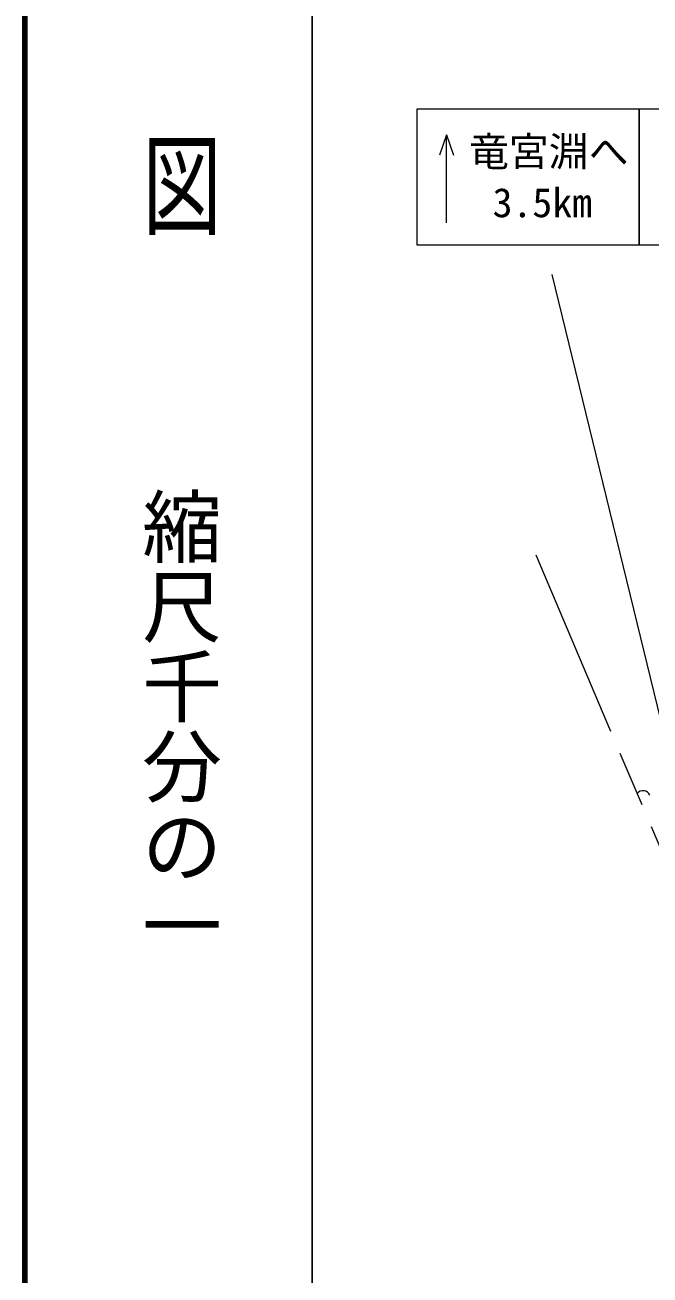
# Model space of a CAD drawing. Units: millimetres, scale not verified. Extents: x 40000 to 680000, y 20000 to 380000.
# Drawn here: x 40000 to 79174, y 241602 to 319943 of the extents above; entities that cross this region are included whole.
import ezdxf
from ezdxf.enums import TextEntityAlignment as Align

# ---------------------------------------------------------------- set-up
doc = ezdxf.new("R2010")
doc.units = ezdxf.units.MM
doc.header["$LTSCALE"] = 1000
doc.linetypes.add('CHAIN', pattern=[18.5, 12, -1.5, 3.5, -1.5])
for name, color, linetype, lineweight in [('M-BGD', 7, 'Continuous', 13), ('M-BGD-EXST', 7, 'Continuous', 25), ('M-BMK', 7, 'CHAIN', 13), ('M-BMK-ROW', 7, 'Continuous', 13), ('M-TTL-FRAM', 2, 'Continuous', 140)]:
    doc.layers.add(name, color=color, linetype=linetype, lineweight=lineweight)
doc.styles.add('@ＭＳ ゴシック', font='')
doc.styles.add('ＭＳ ゴシック', font='')
doc.styles.get('@ＭＳ ゴシック').set_extended_font_data('@MS Gothic')
doc.styles.get('ＭＳ ゴシック').set_extended_font_data('MS Gothic')

msp = doc.modelspace()

# ---------------------------------------------------------------- linework, layer by layer
at = {"layer": 'M-BGD'}
msp.add_arc((78733, 271468), 487, 25.08975, 139.12285, dxfattribs=at)
at = {"layer": 'M-BGD-EXST'}
msp.add_line((58000, 370000), (58000, 20000), dxfattribs=at)
at = {"layer": 'M-BMK', "color": 2}
msp.add_line((72021, 286742), (93118, 236992), dxfattribs=at)
at = {"layer": 'M-BMK-ROW'}
for p, q in [((66412, 313070), (65972, 311781)), ((66412, 307547), (66412, 313070)), ((66412, 313070), (66852, 311781)), ((83614, 260938), (73046, 304297))]:
    msp.add_line(p, q, dxfattribs=at)
for points in [[(64584, 314684), (78496, 314684), (78496, 306148), (64584, 306148)], [(78496, 314684), (92408, 314684), (92408, 306148), (78496, 306148)]]:
    msp.add_lwpolyline(points, close=True, dxfattribs=at)
at = {"layer": 'M-TTL-FRAM'}
msp.add_line((40000, 380000), (40000, 20000), dxfattribs=at)

# ---------------------------------------------------------------- texts
at = {"layer": 'M-BGD-EXST', "style": '@ＭＳ ゴシック', "width": 1.4}
msp.add_text('平  面  図', height=3666, rotation=270, dxfattribs=at).set_placement((49777, 306475), align=Align.MIDDLE_RIGHT)
at = {"layer": 'M-BGD-EXST', "style": '@ＭＳ ゴシック'}
msp.add_text('縮尺千分の一', height=3666, rotation=270, dxfattribs=at).set_placement((49777, 261030), align=Align.MIDDLE_RIGHT)
at = {"layer": 'M-BMK-ROW', "style": 'ＭＳ ゴシック'}
for s, p in [('竜宮淵へ', (67829, 310553)), ('3.5km', (69307, 307346))]:
    msp.add_text(s, height=1833, dxfattribs=at).set_placement(p, align=Align.BOTTOM_LEFT)

doc.saveas('drawing.dxf')
